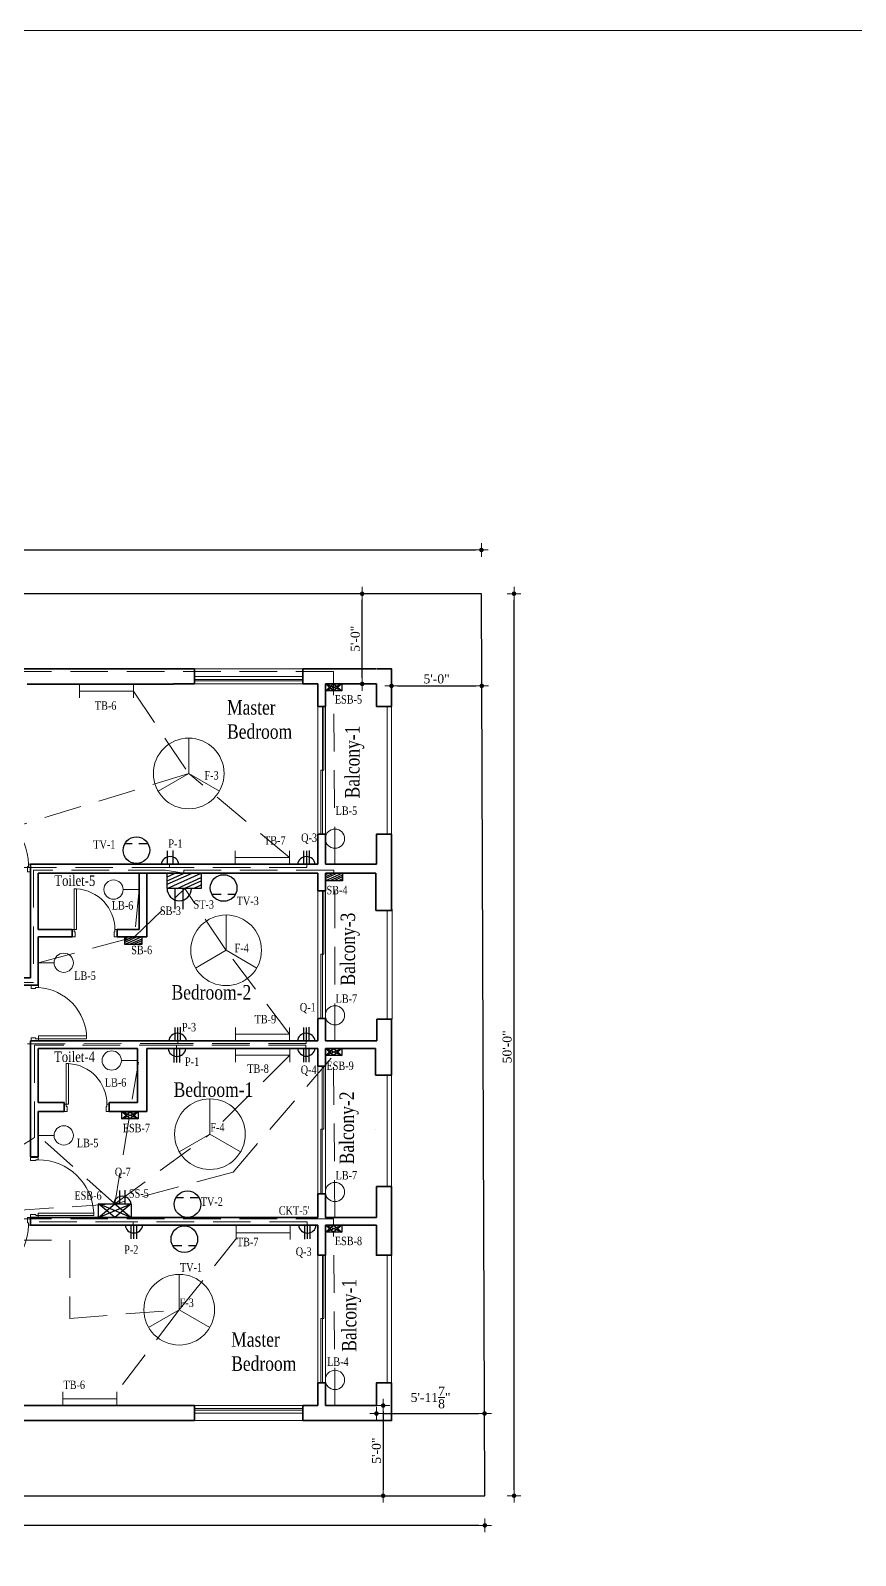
# Model space of a CAD drawing. Header units: inches. Extents: x -13742749 to 88736, y -40897 to 32194776.
# Drawn here: x 1508 to 2057, y 26277123 to 26278137 of the extents above; entities that cross this region are included whole.
import ezdxf

# ---------------------------------------------------------------- set-up
doc = ezdxf.new("R2010")
doc.units = ezdxf.units.IN
doc.header["$LTSCALE"] = 10
doc.header["$MEASUREMENT"] = 0
doc.linetypes.add('ACAD_ISO04W100', pattern=[30, 24, -3, 0, -3])
doc.linetypes.add('HIDDEN', pattern=[0.375, 0.25, -0.125])
doc.layers.get('0').update_dxf_attribs({"color": 123})
for name, color, linetype, lineweight in [('Column', 7, 'Continuous', 35), ('Conduit (Mine)', 230, 'HIDDEN', 13), ('Conduit Generator (mine)', 134, 'HIDDEN', 13), ('DIM', 4, 'Continuous', 0), ('DOOR', 41, 'Continuous', 9), ('Fan (mine)', 210, 'Continuous', 13), ('Light (mine)', 80, 'Continuous', 13), ('Text_My', 7, 'Continuous', 13), ('Text_SUBD', 7, 'Continuous', 13), ('VERANDAH', 32, 'Continuous', 13), ('Wall', 7, 'Continuous', 35), ('WIN', 4, 'Continuous', 13), ('WIN-1', 8, 'Continuous', 13)]:
    doc.layers.add(name, color=color, linetype=linetype, lineweight=lineweight)
doc.layers.add('Site', color=7, linetype='ACAD_ISO04W100', lineweight=30, true_color=0x004961)
doc.layers.add('Switchboard and Socket (mine)', color=41, linetype='Continuous')
doc.layers.get('0').off()
doc.styles.get("Standard").update_dxf_attribs({"font": 'times.ttf', "width": 0.8})
doc.styles.add('STYLE3', font='times.ttf')
doc.dimstyles.new('1_8', dxfattribs={"dimtxt": 6, "dimasz": 4, "dimexe": 0.18, "dimexo": 0.0625, "dimgap": 0.125, "dimtad": 0, "dimdec": 4, "dimrnd": 0.125, "dimzin": 3, "dimdsep": 46, "dimlunit": 4, "dimtxsty": 'STYLE3', "dimblk": 'D', "dimcen": 4, "dimse1": 1, "dimse2": 1, "dimclrt": 7, "dimadec": 0, "dimazin": 0, "dimtfac": 1, "dimtdec": 4, "dimtix": 1, "dimtmove": 0, "dimatfit": 3, "dimldrblk": 'OPEN90', "dimfxl": 1, "dimtvp": 0.75, "dimtolj": 1, "dimtzin": 0, "dimarcsym": 0})

# ---------------------------------------------------------------- blocks, each defined once
blk = doc.blocks.new('D')
at = {"layer": 'DIM'}
for q in [(-1.125, 0), (0, 1.125), (1.125, 0), (0, -1.125)]:
    blk.add_line((0, 0), q, dxfattribs=at)
at = {"layer": 'DIM', "color": 6, "const_width": 0.375}
blk.add_lwpolyline([(-0.1875, 0, 1), (0.1875, 0, 1)], format="xyb", close=True, dxfattribs=at)
blk = doc.blocks.new('*D436')
at = {"layer": 'DIM', "color": 0, "linetype": 'ByBlock', "lineweight": -2}
blk.add_line((947.8, 26277791.7), (1803.8, 26277791.7), dxfattribs=at)
at = {"layer": 'DIM', "color": 0, "linetype": 'ByBlock', "lineweight": -2, "xscale": 4, "yscale": 4, "zscale": 4, "rotation": 180}
blk.add_blockref('D', (943.8, 26277791.7), dxfattribs=at)
at = {"layer": 'DIM', "color": 0, "linetype": 'ByBlock', "lineweight": -2, "xscale": 4, "yscale": 4, "zscale": 4}
blk.add_blockref('D', (1807.8, 26277791.7), dxfattribs=at)
at = {"layer": 'DIM', "color": 7, "linetype": 'ByBlock', "insert": (1375.8, 26277796.3), "char_height": 6, "attachment_point": 5, "style": 'STYLE3'}
blk.add_mtext('\\A1;72\'-0"', dxfattribs=at)
blk = doc.blocks.new('_Open90')
at = {"layer": 'DIM', "color": 0, "lineweight": -2}
for p, q in [((0, 0), (-1, 0)), ((-0.5, 0.5), (0, 0)), ((0, 0), (-0.5, -0.5))]:
    blk.add_line(p, q, dxfattribs=at)
blk = doc.blocks.new('*D437')
at = {"layer": 'DIM', "color": 0, "linetype": 'ByBlock', "lineweight": -2}
blk.add_line((1829.5, 26277166.6), (1829.5, 26277758.6), dxfattribs=at)
at = {"layer": 'DIM', "color": 0, "linetype": 'ByBlock', "lineweight": -2, "xscale": 4, "yscale": 4, "zscale": 4}
for p, rotation in [((1829.5, 26277762.6), 90), ((1829.5, 26277162.6), 270)]:
    blk.add_blockref('D', p, dxfattribs=dict(at, rotation=rotation))
at = {"layer": 'DIM', "color": 7, "linetype": 'ByBlock', "insert": (1824.9, 26277461.2), "char_height": 6, "attachment_point": 5, "rotation": 90, "style": 'STYLE3'}
blk.add_mtext('\\A1;50\'-0"', dxfattribs=at)
blk = doc.blocks.new('*D439')
at = {"layer": 'DIM', "color": 0, "linetype": 'ByBlock', "lineweight": -2}
blk.add_line((1806.1, 26277142.9), (950.1, 26277142.9), dxfattribs=at)
at = {"layer": 'DIM', "color": 0, "linetype": 'ByBlock', "lineweight": -2, "xscale": 4, "yscale": 4, "zscale": 4, "rotation": 180}
blk.add_blockref('D', (946.1, 26277142.9), dxfattribs=at)
at = {"layer": 'DIM', "color": 0, "linetype": 'ByBlock', "lineweight": -2, "xscale": 4, "yscale": 4, "zscale": 4}
blk.add_blockref('D', (1810.1, 26277142.9), dxfattribs=at)
at = {"layer": 'DIM', "color": 7, "linetype": 'ByBlock', "insert": (1378.1, 26277147.5), "char_height": 6, "attachment_point": 5, "style": 'STYLE3'}
blk.add_mtext('\\A1;72\'-0"', dxfattribs=at)
blk = doc.blocks.new('D-30')
for points in [[(5, 30), (0, 30), (0, 28), (3.5, 28), (3.5, 28.5), (5, 28.5)], [(5, 0), (0, 0), (0, 2), (3.5, 2), (3.5, 1.5), (5, 1.5)], [(32, 1.5), (32, 3), (5, 3), (5, 1.5)]]:
    blk.add_lwpolyline(points, close=True)
blk.add_arc((5, 1.5), 27, 3.2261, 89.9826)
blk = doc.blocks.new('D-40')
for points in [[(-5, 0), (0, 0), (0, -2), (-3.5, -2), (-3.5, -1.5), (-5, -1.5)], [(-42, -1.5), (-42, -3), (-5, -3), (-5, -1.5)], [(-5, -40), (0, -40), (0, -38), (-3.5, -38), (-3.5, -38.5), (-5, -38.5)]]:
    blk.add_lwpolyline(points, close=True)
blk.add_arc((-5, -1.5), 37, 182.3234, 270)
blk = doc.blocks.new('*D488')
at = {"layer": 'DIM', "color": 0, "linetype": 'ByBlock', "lineweight": -2}
blk.add_line((1742.5, 26277218.6), (1742.5, 26277166.6), dxfattribs=at)
at = {"layer": 'DIM', "color": 0, "linetype": 'ByBlock', "lineweight": -2, "xscale": 4, "yscale": 4, "zscale": 4}
for p, rotation in [((1742.5, 26277222.6), 90), ((1742.5, 26277162.6), 270)]:
    blk.add_blockref('D', p, dxfattribs=dict(at, rotation=rotation))
at = {"layer": 'DIM', "color": 7, "linetype": 'ByBlock', "insert": (1738, 26277192.6), "char_height": 6, "attachment_point": 5, "rotation": 90, "style": 'STYLE3'}
blk.add_mtext('\\A1;5\'-0"', dxfattribs=at)
blk = doc.blocks.new('*D489')
at = {"layer": 'DIM', "color": 0, "linetype": 'ByBlock', "lineweight": -2}
blk.add_line((1742, 26277217.3), (1805.9, 26277217.3), dxfattribs=at)
at = {"layer": 'DIM', "color": 0, "linetype": 'ByBlock', "lineweight": -2, "xscale": 4, "yscale": 4, "zscale": 4, "rotation": 180}
blk.add_blockref('D', (1738, 26277217.3), dxfattribs=at)
at = {"layer": 'DIM', "color": 0, "linetype": 'ByBlock', "lineweight": -2, "xscale": 4, "yscale": 4, "zscale": 4}
blk.add_blockref('D', (1809.9, 26277217.3), dxfattribs=at)
at = {"layer": 'DIM', "color": 7, "linetype": 'ByBlock', "insert": (1774, 26277228), "char_height": 6, "attachment_point": 5, "style": 'STYLE3'}
blk.add_mtext('\\A1;5\'-11{\\H1.000000x;\\S7/8;}"', dxfattribs=at)
blk = doc.blocks.new('*D490')
at = {"layer": 'DIM', "color": 0, "linetype": 'ByBlock', "lineweight": -2}
blk.add_line((1728.5, 26277706.6), (1728.5, 26277758.6), dxfattribs=at)
at = {"layer": 'DIM', "color": 0, "linetype": 'ByBlock', "lineweight": -2, "xscale": 4, "yscale": 4, "zscale": 4}
for p, rotation in [((1728.5, 26277762.6), 90), ((1728.5, 26277702.6), 270)]:
    blk.add_blockref('D', p, dxfattribs=dict(at, rotation=rotation))
at = {"layer": 'DIM', "color": 7, "linetype": 'ByBlock', "insert": (1723.9, 26277732.6), "char_height": 6, "attachment_point": 5, "rotation": 90, "style": 'STYLE3'}
blk.add_mtext('\\A1;5\'-0"', dxfattribs=at)
blk = doc.blocks.new('*D440')
at = {"layer": 'DIM', "color": 0, "linetype": 'ByBlock', "lineweight": -2}
blk.add_line((1752, 26277701.3), (1804, 26277701.3), dxfattribs=at)
at = {"layer": 'DIM', "color": 0, "linetype": 'ByBlock', "lineweight": -2, "xscale": 4, "yscale": 4, "zscale": 4, "rotation": 180}
blk.add_blockref('D', (1748, 26277701.3), dxfattribs=at)
at = {"layer": 'DIM', "color": 0, "linetype": 'ByBlock', "lineweight": -2, "xscale": 4, "yscale": 4, "zscale": 4}
blk.add_blockref('D', (1808, 26277701.3), dxfattribs=at)
at = {"layer": 'DIM', "color": 7, "linetype": 'ByBlock', "insert": (1778, 26277705.9), "char_height": 6, "attachment_point": 5, "style": 'STYLE3'}
blk.add_mtext('\\A1;5\'-0"', dxfattribs=at)
blk = doc.blocks.new('Ceiling Fan Small')
at = {"layer": 'Fan (mine)', "linetype": 'ByBlock', "ltscale": 10}
for p in [(7040.4, -35394.1), (7020, -35429.4), (7060.8, -35429.4)]:
    blk.add_line(p, (7040.4, -35417.6), dxfattribs=at)
blk.add_circle((7040.4, -35417.6), 23.5, dxfattribs=at)
blk.add_circle((7040.4, -35417.6), 23.5, dxfattribs=at)
blk.add_circle((7040.4, -35417.6), 23.5, dxfattribs=at)
blk = doc.blocks.new('Tube Light')
at = {"layer": 'Light (mine)', "linetype": 'Continuous'}
for p, q in [((-36, 4.5), (-36, -4.5)), ((0, 0), (-36, 0)), ((0, 4.5), (0, -4.5))]:
    blk.add_line(p, q, dxfattribs=at)
blk = doc.blocks.new('Bulb')
at = {"layer": 'Light (mine)', "linetype": 'Continuous'}
blk.add_line((-10, -5.3), (-20.6, -5.3), dxfattribs=at)
blk.add_circle((-3.6, -5.3), 6.4, dxfattribs=at)
blk = doc.blocks.new('Tv Socket')
at = {"layer": 'Switchboard and Socket (mine)', "linetype": 'Continuous', "ltscale": 10}
for p, q in [((-4.4, 7.6), (-4.4, 2.7)), ((-4.4, -1.7), (-4.4, -7.6))]:
    blk.add_line(p, q, dxfattribs=at)
at = {"layer": 'Switchboard and Socket (mine)', "linetype": 'ByBlock'}
blk.add_circle((-8.8, 0), 8.85, dxfattribs=at)
blk = doc.blocks.new('2 Pin')
at = {"layer": 'Switchboard and Socket (mine)', "linetype": 'Continuous', "ltscale": 10}
for p, q in [((-15.8, 0), (7.8, 0)), ((-7.3, 0), (-7.3, 18.1)), ((0, 0), (0, 18.2))]:
    blk.add_line(p, q, dxfattribs=at)
blk.add_arc((-4, -1.6), 11.9, 7.5318, 172.4682, dxfattribs=at)
blk = doc.blocks.new('3- Pic')
at = {"layer": 'Switchboard and Socket (mine)', "linetype": 'ByBlock'}
blk.add_blockref('2 Pin', (7.3, 0), dxfattribs=at)
blk = doc.blocks.new('3- Pin')
at = {"layer": 'Switchboard and Socket (mine)', "linetype": 'Continuous', "ltscale": 10}
blk.add_line((-10.3, -3.5), (-10.3, 14.6), dxfattribs=at)
at = {"layer": 'Switchboard and Socket (mine)', "linetype": 'Continuous'}
blk.add_blockref('3- Pic', (-14.1, -3.5), dxfattribs=at)
blk = doc.blocks.new('switch board')
at = {"layer": 'Switchboard and Socket (mine)', "linetype": 'Continuous'}
for p, q in [((-16.6, -10.1), (6.1, 0)), ((-16.6, -5), (-5.3, 0)), ((-16.6, -7.3), (0, 0)), ((-16.6, -2.4), (-11.3, 0)), ((-10, -10.1), (6.1, -2.8)), ((-5.3, -10.1), (6.1, -5)), ((1, -10.1), (6.1, -7.6))]:
    blk.add_line(p, q, dxfattribs=at)
blk.add_lwpolyline([(-16.6, 0), (6.1, 0), (6.1, -10.1), (-16.6, -10.1)], close=True, dxfattribs=at)
blk = doc.blocks.new('D-S')
at = {"layer": 'DOOR', "linetype": 'Continuous'}
for p, q in [((1.5, 5), (1.5, 37)), ((3.5, 36.9), (3.5, 5)), ((3.5, 5), (1.5, 5))]:
    blk.add_line(p, q, dxfattribs=at)
at = {"layer": 'DOOR'}
for points in [[(2, 3), (2, 0), (0, 0), (0, 5), (1.5, 5), (1.5, 3)], [(35, 3), (35, 0), (37, 0), (37, 5), (35.5, 5), (35.5, 3)]]:
    blk.add_lwpolyline(points, close=True, dxfattribs=at)
blk.add_arc((1.5, 2.9), 34.1, 3.5436, 89.9278, dxfattribs=at)
blk = doc.blocks.new('Emergency')
at = {"layer": 'Switchboard and Socket (mine)', "linetype": 'Continuous', "ltscale": 10}
for p, q in [((-10.9, 0), (0, 9.1)), ((0, 0), (-10.9, 9.1)), ((-10.9, 0), (10.9, 9.1)), ((10.9, 0), (-10.9, 9.1)), ((0, 9.1), (10.9, 0)), ((10.9, 9.1), (0, 0))]:
    blk.add_line(p, q, dxfattribs=at)
blk.add_lwpolyline([(-10.9, 9.1), (10.9, 9.1), (10.9, 0), (-10.9, 0)], close=True, dxfattribs=at)

msp = doc.modelspace()

# ---------------------------------------------------------------- linework, layer by layer
at = {"layer": 'Column', "linetype": 'ByBlock'}
for points in [[(1738.03252, 26277702.62328), (1738.03252, 26277687.62328), (1748.03252, 26277687.62328), (1748.03252, 26277712.62328), (1738.03252, 26277712.62328)], [(1738.03252, 26277582.62328), (1738.03252, 26277602.62328), (1748.03252, 26277602.62328), (1748.03252, 26277577.62328)], [(1738.03252, 26277342.59988), (1738.03252, 26277322.59988), (1748.03252, 26277322.59988), (1748.03252, 26277347.59988)], [(1738.03252, 26277222.59988), (1738.03252, 26277237.59988), (1748.03252, 26277237.59988), (1748.03252, 26277212.59988), (1738.03252, 26277212.59988)]]:
    msp.add_lwpolyline(points, dxfattribs=at)
at = {"layer": 'Conduit (Mine)', "linetype": 'HIDDEN', "ltscale": 10}
for p, q in [((1600.32123, 26277580.38517), (1489.18615, 26277580.38517)), ((1597.81839, 26277578.80454), (1510.00066, 26277578.80454)), ((1510.00066, 26277578.80454), (1510.00066, 26277503.9343)), ((1609.92303, 26277576.62328), (1597.81839, 26277578.80454)), ((1600.32123, 26277580.38517), (1600.32123, 26277582.6233)), ((1691.71443, 26277580.38517), (1600.32123, 26277580.38517)), ((1709.71443, 26277578.82246), (1609.92303, 26277578.82246)), ((1609.92303, 26277578.82246), (1609.92303, 26277578.82246)), ((1609.92303, 26277578.82246), (1609.92303, 26277576.62328)), ((1691.71443, 26277582.62337), (1691.71443, 26277580.38517)), ((1709.71443, 26277576.76062), (1709.71443, 26277578.82246)), ((1710.43074, 26277465.11158), (1710.43074, 26277576.62328)), ((1577.15055, 26277534.31171), (1610.6194, 26277566.53132)), ((1638.04733, 26277525.36141), (1610.6194, 26277566.53132)), ((1580.21204, 26277565.81666), (1577.14951, 26277534.30103)), ((1513.03252, 26277517.0959), (1577.14951, 26277534.30103)), ((1680.25264, 26277469.65309), (1638.04733, 26277525.36141)), ((1510.00066, 26277503.9343), (1413.53675, 26277503.9343)), ((1605.93669, 26277463.41857), (1605.93669, 26277465.11158)), ((1691.28763, 26277465.11154), (1691.28763, 26277463.41857)), ((1605.93669, 26277463.41857), (1401.18639, 26277462.98846)), ((1691.28763, 26277463.41857), (1605.93669, 26277463.41857))]:
    msp.add_line(p, q, dxfattribs=at)
at = {"layer": 'Conduit Generator (mine)', "linetype": 'HIDDEN', "ltscale": 10}
for p, q in [((1709.48055, 26277710.82476), (1503.28395, 26277710.82476)), ((1709.48055, 26277700.28619), (1709.48055, 26277710.82476)), ((1710.43074, 26277582.62328), (1709.48055, 26277700.28619)), ((1576.51695, 26277697.74836), (1613.16159, 26277643.0065)), ((1613.16159, 26277643.0065), (1431.08886, 26277587.16031)), ((1680.10887, 26277587.16466), (1613.16159, 26277643.0065)), ((1605.12668, 26277462.3003), (1510.59224, 26277462.3003)), ((1510.59224, 26277462.3003), (1510.68763, 26277400.83546)), ((1691.11934, 26277462.3003), (1605.12668, 26277462.3003)), ((1605.12668, 26277462.3003), (1605.12668, 26277460.11158)), ((1680.32628, 26277455.60705), (1627.27276, 26277403.06459)), ((1642.69029, 26277377.86392), (1709.48259, 26277455.50647)), ((1691.11934, 26277460.11158), (1691.11934, 26277462.3003)), ((1710.43074, 26277347.59988), (1709.48259, 26277455.50647)), ((1579.79397, 26277451.06135), (1564.0349, 26277356.67405)), ((1423.39524, 26277347.59988), (1508.03252, 26277399.21623)), ((1508.03252, 26277399.21623), (1510.68763, 26277400.83546)), ((1564.0349, 26277356.67405), (1513.03263, 26277402.26557)), ((1564.0349, 26277356.67405), (1627.27276, 26277403.06459)), ((1642.69029, 26277377.86392), (1564.05975, 26277356.68075)), ((1423.39795, 26277347.59863), (1564.05975, 26277356.68075)), ((1576.28489, 26277344.80682), (1429.4366, 26277344.80682)), ((1709.48684, 26277346.77454), (1429.76424, 26277346.77454)), ((1691.84232, 26277344.80682), (1576.28489, 26277344.80682)), ((1576.28489, 26277344.80682), (1576.28489, 26277342.59988)), ((1691.84232, 26277342.45316), (1691.84232, 26277344.80682)), ((1709.48684, 26277342.508), (1709.48684, 26277346.77454)), ((1606.84739, 26277286.30014), (1645.19867, 26277334.2301)), ((1710.43049, 26277222.59988), (1709.48684, 26277337.97104)), ((1459.42489, 26277332.6587), (1534.04244, 26277332.6587)), ((1534.04244, 26277332.6587), (1534.04244, 26277280.60423)), ((1534.04244, 26277280.60423), (1606.84739, 26277286.30014)), ((1606.84739, 26277286.30014), (1565.41382, 26277231.68277))]:
    msp.add_line(p, q, dxfattribs=at)
at = {"layer": 'Site', "linetype": 'ByBlock', "ltscale": 3}
for p, q in [((1807.77738, 26277762.59543), (943.77738, 26277762.59839)), ((1810.08988, 26277162.59988), (1807.77738, 26277762.59543)), ((946.08988, 26277162.59988), (1810.08988, 26277162.59988))]:
    msp.add_line(p, q, dxfattribs=at)
at = {"layer": 'Switchboard and Socket (mine)', "ltscale": 10}
for p, q in [((1615.01299, 26277566.53132), (1598.78153, 26277566.53132)), ((1604.01425, 26277566.53132), (1604.01425, 26277552.66398)), ((1609.15217, 26277566.53132), (1609.15217, 26277552.77632))]:
    msp.add_line(p, q, dxfattribs=at)
msp.add_arc((1606.89726, 26277566.53132), 8.11573, 180, 0, dxfattribs=at)
at = {"layer": 'Text_My', "ltscale": 10}
msp.add_lwpolyline([(-1082.34631, 26278137.22787), (3644.42267, 26278137.22787), (3644.42267, 26276580.07422), (-1082.34631, 26276580.07422)], close=True, dxfattribs=at)
at = {"layer": 'VERANDAH', "linetype": 'ByBlock'}
for p, q in [((1745.03252, 26277602.62328), (1745.03252, 26277687.62328)), ((1748.03252, 26277602.62328), (1748.03252, 26277687.62328)), ((1745.03252, 26277499.36298), (1745.03252, 26277551.87467)), ((1745.03277, 26277499.36283), (1745.03277, 26277551.87452)), ((1748.3445, 26277500.23763), (1748.3445, 26277552.74932)), ((1745.06866, 26277479.68995), (1745.06866, 26277500.23778)), ((1748.3445, 26277479.68995), (1748.3445, 26277500.23778)), ((1748.03252, 26277454.62328), (1748.03252, 26277401.11158)), ((1745.03277, 26277442.25287), (1745.03277, 26277401.11153)), ((1745.03252, 26277401.11158), (1745.03252, 26277368.22528)), ((1748.03252, 26277401.11158), (1748.03252, 26277347.59988)), ((1745.03252, 26277322.59988), (1745.03252, 26277237.59988)), ((1748.03252, 26277322.59988), (1748.03252, 26277237.59988))]:
    msp.add_line(p, q, dxfattribs=at)
at = {"layer": 'Wall', "linetype": 'ByBlock', "ltscale": 10}
for p, q in [((1453.03252, 26277712.62328), (1603.03252, 26277712.62328)), ((1704.03252, 26277712.62328), (1737.65724, 26277712.62328)), ((1505.69729, 26277702.45237), (1603.03252, 26277702.45237)), ((1704.03252, 26277702.62328), (1738.03252, 26277702.62328)), ((1508.03252, 26277577.62328), (1508.03252, 26277576.62328)), ((1508.03252, 26277537.12328), (1508.03252, 26277576.62328)), ((1513.03252, 26277539.30083), (1513.03252, 26277576.62328)), ((1580.21204, 26277576.62328), (1580.21204, 26277539.30103)), ((1585.21204, 26277576.62328), (1585.21204, 26277576.62328)), ((1585.21204, 26277576.62328), (1585.21204, 26277534.30103)), ((1699.03252, 26277576.62328), (1699.0232, 26277564.89752)), ((1704.03252, 26277576.62328), (1704.03252, 26277564.89752)), ((1704.03252, 26277576.62328), (1737.61964, 26277576.62328)), ((1737.61964, 26277576.62328), (1737.61964, 26277551.87467)), ((1748.03252, 26277576.62328), (1748.03252, 26277577.62328)), ((1748.03252, 26277551.87467), (1748.03252, 26277576.62328)), ((1699.0232, 26277564.89752), (1704.0891, 26277564.89752)), ((1737.61964, 26277551.87467), (1748.03252, 26277551.87467)), ((1535.56013, 26277539.30083), (1513.03252, 26277539.30083)), ((1535.56013, 26277534.30083), (1535.56013, 26277539.30083)), ((1580.21204, 26277539.30103), (1565.56013, 26277539.30083)), ((1565.56013, 26277534.30103), (1565.56013, 26277539.30083)), ((1535.56013, 26277534.30103), (1513.03252, 26277534.30103)), ((1565.56013, 26277534.30103), (1585.21204, 26277534.30103)), ((1508.03252, 26277507.1118), (1417.03252, 26277507.1118)), ((1513.03252, 26277504.69747), (1513.03252, 26277510.69747)), ((1513.03252, 26277502.1118), (1417.03252, 26277502.1118)), ((1513.03252, 26277502.1118), (1513.03252, 26277504.69747)), ((1698.96638, 26277479.94393), (1704.03252, 26277479.94393)), ((1698.96638, 26277465.11158), (1698.96638, 26277479.89752)), ((1704.03252, 26277465.11158), (1704.0891, 26277479.89752)), ((1738.32453, 26277479.68995), (1748.03255, 26277479.68995)), ((1738.32453, 26277465.11158), (1738.32453, 26277479.68995)), ((1748.03255, 26277479.68995), (1748.03255, 26277460.11158)), ((1508.03252, 26277460.11158), (1508.03252, 26277465.11158)), ((1508.03252, 26277465.11158), (1513.03252, 26277465.11158)), ((1579.53252, 26277465.11158), (1585.53252, 26277465.11158)), ((1651.03252, 26277465.11158), (1646.03252, 26277465.11158)), ((1651.03252, 26277465.11158), (1698.96638, 26277465.11158)), ((1704.03252, 26277465.11158), (1738.32453, 26277465.11158)), ((1748.03255, 26277455.11158), (1748.03255, 26277465.11158)), ((1579.21204, 26277424.10573), (1579.21204, 26277460.11158)), ((1585.21204, 26277424.10573), (1585.21204, 26277460.11158)), ((1646.03252, 26277460.11158), (1651.03252, 26277460.11158)), ((1698.96638, 26277460.11158), (1698.96687, 26277448.39797)), ((1698.96638, 26277456.23198), (1698.96638, 26277460.11158)), ((1704.03277, 26277448.39797), (1704.03252, 26277460.11158)), ((1704.03252, 26277456.23198), (1704.03252, 26277460.11158)), ((1737.28283, 26277460.11158), (1737.28283, 26277460.11158)), ((1737.28283, 26277460.11158), (1737.28283, 26277442.25287)), ((1748.03252, 26277454.62328), (1748.03255, 26277455.11158)), ((1748.03252, 26277442.25287), (1748.03252, 26277454.62328)), ((1698.96687, 26277448.39797), (1704.03277, 26277448.39797)), ((1737.28283, 26277442.25287), (1748.03252, 26277442.25287)), ((1513.03252, 26277424.10573), (1530.25719, 26277424.10573)), ((1530.25719, 26277424.10573), (1530.25719, 26277418.10573)), ((1560.25719, 26277424.10573), (1579.21204, 26277424.10573)), ((1560.25719, 26277418.10573), (1560.25719, 26277424.10573)), ((1585.21204, 26277424.10573), (1585.21204, 26277418.10573)), ((1513.03252, 26277418.10573), (1530.25719, 26277418.10573)), ((1560.25719, 26277418.10573), (1579.21204, 26277418.10573)), ((1579.21204, 26277418.10573), (1585.21204, 26277418.10573)), ((1737.28283, 26277406.11158), (1737.28283, 26277406.11158)), ((1698.96638, 26277347.59988), (1698.96638, 26277363.39792)), ((1698.96638, 26277363.39792), (1704.03277, 26277363.39792)), ((1704.03277, 26277363.39792), (1704.03277, 26277347.59988)), ((1738.03252, 26277347.59988), (1738.03252, 26277368.22528)), ((1738.03252, 26277368.22528), (1748.03252, 26277368.22528)), ((1748.03252, 26277368.22528), (1748.03252, 26277347.59988)), ((1748.03252, 26277368.22528), (1748.03252, 26277353.53757)), ((1704.03252, 26277237.59988), (1704.03252, 26277222.59988)), ((1503.17173, 26277222.59988), (1573.03252, 26277222.59988)), ((1573.78687, 26277222.59988), (1573.03252, 26277222.59988)), ((1602.03252, 26277222.59988), (1573.78687, 26277222.59988)), ((1704.03252, 26277222.59988), (1738.03252, 26277222.59988)), ((1329.03252, 26277212.59988), (1573.03252, 26277212.59988)), ((1602.03252, 26277212.59988), (1573.03252, 26277212.59988)), ((1704.03252, 26277212.59988), (1738.04074, 26277212.59988))]:
    msp.add_line(p, q, dxfattribs=at)
at = {"layer": 'Wall', "linetype": 'ByBlock'}
for p, q in [((1603.03252, 26277712.62328), (1617.03252, 26277712.62328)), ((1617.03252, 26277702.62328), (1617.03252, 26277712.62328)), ((1704.03252, 26277712.62328), (1689.03252, 26277712.62328)), ((1689.03252, 26277702.62328), (1689.03252, 26277712.62328)), ((1603.03252, 26277702.62328), (1617.03252, 26277702.62328)), ((1699.03252, 26277702.62328), (1689.03252, 26277702.62328)), ((1699.03252, 26277702.62328), (1699.03252, 26277687.62328)), ((1704.03252, 26277702.62328), (1704.03252, 26277687.62328)), ((1704.03252, 26277687.62328), (1699.03252, 26277687.62328)), ((1699.03252, 26277602.62328), (1699.03252, 26277582.62328)), ((1699.03252, 26277602.62328), (1704.03252, 26277602.62328)), ((1699.03252, 26277602.62328), (1699.03252, 26277597.62328)), ((1699.03252, 26277602.62328), (1699.03252, 26277582.62328)), ((1704.03252, 26277602.62328), (1704.03252, 26277582.62328)), ((1508.03252, 26277582.62328), (1508.03252, 26277577.62328)), ((1699.03252, 26277582.62328), (1508.03252, 26277582.62328)), ((1699.03252, 26277576.62328), (1513.03252, 26277576.62328)), ((1704.03252, 26277582.62328), (1738.03252, 26277582.62328)), ((1716.03252, 26277582.62328), (1716.03252, 26277582.62328)), ((1508.03252, 26277537.12328), (1508.03252, 26277507.1118)), ((1513.03252, 26277534.30103), (1513.03252, 26277510.69747)), ((1513.03252, 26277465.11158), (1579.53252, 26277465.11158)), ((1585.53252, 26277465.11158), (1646.03252, 26277465.11158)), ((1508.03252, 26277388.09988), (1508.03252, 26277460.11158)), ((1579.21204, 26277460.11158), (1513.03252, 26277460.11158)), ((1513.03252, 26277424.10573), (1513.03252, 26277460.11158)), ((1646.03252, 26277460.11158), (1585.21204, 26277460.11158)), ((1651.03252, 26277460.11158), (1698.96638, 26277460.11158)), ((1651.03252, 26277460.11158), (1698.96638, 26277460.11158)), ((1704.03252, 26277460.11158), (1737.28283, 26277460.11158)), ((1704.03252, 26277460.11158), (1737.28283, 26277460.11158)), ((1513.03252, 26277388.09988), (1513.03252, 26277418.10573)), ((1508.03252, 26277388.09988), (1513.03252, 26277388.09988)), ((1508.03252, 26277342.59988), (1508.03252, 26277347.59988)), ((1698.96638, 26277347.59988), (1508.03252, 26277347.59988)), ((1738.03252, 26277347.59988), (1704.03252, 26277347.59988)), ((1716.03252, 26277343.59988), (1716.03252, 26277343.59988)), ((1699.03252, 26277342.59988), (1508.03252, 26277342.59988)), ((1699.03252, 26277322.59988), (1699.03252, 26277342.59988)), ((1699.03252, 26277322.59988), (1699.03252, 26277342.59988)), ((1704.03252, 26277322.59989), (1704.03252, 26277342.59988)), ((1738.03252, 26277342.59988), (1704.03252, 26277342.59988)), ((1716.03252, 26277342.59988), (1716.03252, 26277342.59988)), ((1699.03252, 26277327.57681), (1699.03252, 26277322.59989)), ((1699.03252, 26277322.59989), (1704.03252, 26277322.59989)), ((1704.03252, 26277322.59988), (1699.03252, 26277322.59988)), ((1699.03252, 26277222.59988), (1699.03252, 26277237.59988)), ((1704.03252, 26277237.59988), (1699.03252, 26277237.59988)), ((1602.03252, 26277222.59988), (1617.03252, 26277222.59988)), ((1617.03252, 26277222.59988), (1617.03252, 26277212.59988)), ((1699.03252, 26277222.59988), (1689.03252, 26277222.59988)), ((1689.03252, 26277222.59988), (1689.03252, 26277212.59988)), ((1602.03252, 26277212.59988), (1617.03252, 26277212.59988)), ((1704.03252, 26277212.59988), (1689.03252, 26277212.59988))]:
    msp.add_line(p, q, dxfattribs=at)
at = {"layer": 'WIN', "linetype": 'ByBlock'}
for p, q in [((1617.03252, 26277705.62328), (1689.03252, 26277705.62328)), ((1617.03252, 26277704.62328), (1689.03252, 26277704.62328)), ((1702.03252, 26277651.62328), (1702.03252, 26277687.62328)), ((1703.03252, 26277687.62328), (1703.03252, 26277645.12328)), ((1702.03252, 26277651.62328), (1702.03252, 26277602.62328)), ((1703.03252, 26277645.12328), (1701.03252, 26277645.12328)), ((1701.03252, 26277602.62328), (1701.03252, 26277645.12328)), ((1701.03252, 26277645.12328), (1703.03252, 26277645.12328)), ((1702.02296, 26277522.94393), (1702.02296, 26277564.94393)), ((1703.02296, 26277564.94393), (1703.02296, 26277522.94393)), ((1701.02296, 26277479.94393), (1701.02296, 26277522.94393)), ((1701.02296, 26277522.94393), (1702.02296, 26277522.94393)), ((1703.02296, 26277522.94393), (1702.02296, 26277522.94393)), ((1702.02296, 26277522.94393), (1702.02296, 26277479.94393)), ((1701.96662, 26277406.44438), (1701.96662, 26277448.44438)), ((1702.96662, 26277448.44438), (1702.96662, 26277406.44438)), ((1700.96662, 26277363.44438), (1700.96662, 26277406.44438)), ((1700.96662, 26277406.44438), (1701.96662, 26277406.44438)), ((1702.96662, 26277406.44438), (1701.96662, 26277406.44438)), ((1701.96662, 26277406.44438), (1701.96662, 26277363.44438)), ((1702.03252, 26277280.59988), (1702.03252, 26277322.59988)), ((1703.03252, 26277322.59988), (1703.03252, 26277280.59988)), ((1701.03252, 26277237.59988), (1701.03252, 26277280.59988)), ((1701.03252, 26277280.59988), (1702.03252, 26277280.59988)), ((1703.03252, 26277280.59988), (1702.03252, 26277280.59988)), ((1702.03252, 26277280.59988), (1702.03252, 26277237.59988)), ((1617.03252, 26277220.59988), (1689.03252, 26277220.59988)), ((1617.03252, 26277219.59988), (1689.03252, 26277219.59988))]:
    msp.add_line(p, q, dxfattribs=at)
at = {"layer": 'WIN-1', "linetype": 'ByBlock'}
for p, q in [((1689.03252, 26277712.62328), (1617.03252, 26277712.62328)), ((1617.03252, 26277707.62328), (1689.03252, 26277707.62328)), ((1617.03252, 26277702.62328), (1689.03252, 26277702.62328)), ((1699.03252, 26277602.62328), (1699.03252, 26277687.62328)), ((1704.03252, 26277602.62328), (1704.03252, 26277687.62328)), ((1699.0232, 26277479.89752), (1699.0232, 26277564.89752)), ((1704.0891, 26277479.89752), (1704.0891, 26277564.89752)), ((1698.96687, 26277363.39797), (1698.96687, 26277448.39797)), ((1704.03277, 26277363.39797), (1704.03277, 26277448.39797)), ((1699.03252, 26277237.59988), (1699.03252, 26277322.59988)), ((1704.03252, 26277237.59988), (1704.03252, 26277322.59988)), ((1617.03252, 26277222.59988), (1689.03252, 26277222.59988)), ((1617.03252, 26277217.59988), (1689.03252, 26277217.59988)), ((1689.03252, 26277212.59988), (1617.03252, 26277212.59988))]:
    msp.add_line(p, q, dxfattribs=at)

# ---------------------------------------------------------------- block references
at = {"layer": 'DOOR', "linetype": 'ByBlock', "xscale": -1}
for name, p, rotation in [('D-40', (1468.03252, 26277577.62328), 90), ('D-30', (1535.56011, 26277534.30064), 270), ('D-S', (1508.30252, 26277465.11157), 270), ('D-30', (1530.25719, 26277418.10573), 270)]:
    msp.add_blockref(name, p, dxfattribs=dict(at, rotation=rotation))
at = {"layer": 'DOOR', "linetype": 'ByBlock'}
for p, rotation in [((1508.03252, 26277347.59988), 180), ((1468.03252, 26277347.59988), 90)]:
    msp.add_blockref('D-40', p, dxfattribs=dict(at, rotation=rotation))
at = {"layer": 'Fan (mine)', "linetype": 'ByBlock'}
for name, p in [('Tube Light', (1576.51695, 26277697.74836)), ('Ceiling Fan Small', (-5427.23462, 26313060.64889)), ('Tube Light', (1680.10887, 26277587.16466)), ('Ceiling Fan Small', (-5402.34887, 26312943.00379)), ('Tube Light', (1680.25264, 26277469.65309)), ('Tube Light', (1680.32628, 26277455.60705)), ('Ceiling Fan Small', (-5413.12344, 26312820.70697)), ('Tube Light', (1680.71786, 26277337.52553)), ('Ceiling Fan Small', (-5433.54882, 26312703.94252)), ('Tube Light', (1565.41382, 26277227.14139))]:
    msp.add_blockref(name, p, dxfattribs=at)
at = {"layer": 'Switchboard and Socket (mine)', "linetype": 'ByBlock', "xscale": 0.5, "yscale": 0.5, "zscale": 0.5}
for name, p in [('Emergency', (1709.48055, 26277698.01771)), ('2 Pin', (1602.79963, 26277582.6233)), ('3- Pin', (1696.8498, 26277584.35864)), ('3- Pin', (1611.12521, 26277466.84683)), ('3- Pin', (1696.68217, 26277466.84681)), ('Emergency', (1709.48259, 26277455.50647)), ('Emergency', (1574.15507, 26277413.40587)), ('2 Pin', (1570.99514, 26277356.6735)), ('Emergency', (1709.48684, 26277337.97104))]:
    msp.add_blockref(name, p, dxfattribs=at)
at = {"layer": 'Switchboard and Socket (mine)', "linetype": 'ByBlock'}
for name, p, rotation in [('Tv Socket', (1578.36868, 26277600.77379), 90), ('Bulb', (1705.11826, 26277603.26115), 90), ('Bulb', (1559.57404, 26277560.50419), 180), ('Tv Socket', (1636.39148, 26277558.05772), 270), ('Bulb', (1705.11826, 26277485.74945), 90), ('Bulb', (1558.36514, 26277446.81924), 180), ('Tv Socket', (1612.34869, 26277365.29832), 90), ('Bulb', (1705.11826, 26277368.23775), 90), ('Tv Socket', (1610.24448, 26277324.44939), 270), ('Bulb', (1705.11802, 26277243.23775), 90)]:
    msp.add_blockref(name, p, dxfattribs=dict(at, rotation=rotation))
for name, p in [('switch board', (1615.41585, 26277576.62328)), ('Bulb', (1533.67014, 26277522.40838)), ('Bulb', (1533.67063, 26277407.57804)), ('Emergency', (1564.0349, 26277347.60013))]:
    msp.add_blockref(name, p, dxfattribs=at)
at = {"layer": 'Switchboard and Socket (mine)', "linetype": 'ByBlock', "xscale": 0.5, "yscale": 0.5, "zscale": 0.5, "rotation": 180}
for name, p in [('switch board', (1707.07931, 26277571.71464)), ('switch board', (1573.67642, 26277529.26573)), ('3- Pin', (1599.93894, 26277458.18703)), ('3- Pin', (1685.98397, 26277458.37945)), ('3- Pin', (1571.30907, 26277340.7741)), ('3- Pin', (1686.70694, 26277340.71789))]:
    msp.add_blockref(name, p, dxfattribs=at)

# ---------------------------------------------------------------- texts
at = {"layer": 'Switchboard and Socket (mine)', "linetype": 'ByBlock', "ltscale": 10, "char_height": 5.614888, "attachment_point": 1}
for s, insert, width in [('TB-6', (1550.75263, 26277691.00021), 11.307141), ('ESB-5', (1710.33781, 26277695.13889), 11.307141), ('F-3', (1623.63048, 26277644.61142), 11.307141), ('LB-5', (1710.84349, 26277621.087), 10.7044674), ('TV-1', (1549.69543, 26277598.64548), 11.307141), ('P-1', (1599.62376, 26277599.19627), 11.307141), ('TB-7', (1663.28019, 26277601.28409), 11.307141), ('Q-3', (1687.94676, 26277603.12563), 11.307141), ('SB-4', (1704.77628, 26277568.29131), 11.307141), ('LB-6', (1562.00099, 26277558.10756), 10.7044674), ('ST-3', (1616.38201, 26277558.73566), 21.6653208), ('TV-3', (1645.06324, 26277561.12055), 11.307141), ('SB-3', (1594.05346, 26277554.55375), 11.307141), ('SB-6', (1574.92354, 26277528.41863), 11.307141), ('F-4', (1643.6866, 26277529.7547), 11.307141), ('LB-5', (1537.06366, 26277511.34552), 10.7044674), ('LB-7', (1710.84326, 26277496.10035), 10.7044674), ('Q-1', (1687.04676, 26277490.38878), 11.307141), ('P-3', (1608.67098, 26277477.14261), 11.307141), ('TB-9', (1656.98511, 26277482.4237), 11.307141), ('P-1', (1610.70041, 26277454.1272), 11.307141), ('TB-8', (1652.11474, 26277449.50781), 11.307141), ('Q-4', (1687.65432, 26277448.78073), 11.307141), ('ESB-9', (1704.78646, 26277451.4248), 11.307141), ('LB-6', (1557.36756, 26277440.31867), 10.7044674), ('ESB-7', (1569.3076, 26277409.99659), 11.307141), ('F-4', (1627.56426, 26277410.5455), 11.307141), ('LB-5', (1538.7938, 26277400.0626), 10.7044674), ('Q-7', (1564.0349, 26277380.81481), 8.0063121), ('LB-7', (1710.84373, 26277378.58874), 10.7044674), ('ESB-6', (1537.16039, 26277365.13088), 23.2412085), ('SS-5', (1573.4036, 26277366.52671), 11.307141), ('TV-2', (1621.19024, 26277361.05101), 11.307141), ('TB-7', (1645.19867, 26277334.2301), 11.307141), ('ESB-8', (1710.33783, 26277334.90129), 11.307141), ('P-2', (1570.26366, 26277329.13917), 11.307141), ('Q-3', (1684.32479, 26277327.84563), 11.307141), ('TV-1', (1607.33528, 26277317.32538), 11.307141), ('F-3', (1607.13851, 26277293.78102), 11.307141), ('LB-4', (1705.19079, 26277254.57635), 10.7044674), ('TB-6', (1529.89462, 26277239.2012), 11.307141)]:
    msp.add_mtext(s, dxfattribs=dict(at, insert=insert, width=width))
at = {"layer": 'Text_My', "linetype": 'ByBlock', "ltscale": 10, "attachment_point": 1}
for s, insert, char_height, width in [('Master \\PBedroom', (1638.66175, 26277691.79562), 9.625, 46.5871903), ('Toilet-5', (1523.80204, 26277575.28636), 7, 37.91675), ('Bedroom-2', (1601.74036, 26277502.28016), 9.625, 2.1183511), ('Toilet-4', (1523.59047, 26277458.11525), 7, 37.91675), ('Bedroom-1', (1603.15137, 26277437.5537), 9.625, 2.1183511), ('Master Bedroom', (1641.4265, 26277271.36859), 9.625, 2.1183511)]:
    msp.add_mtext(s, dxfattribs=dict(at, insert=insert, char_height=char_height, width=width))
at = {"layer": 'Text_My', "linetype": 'ByBlock', "ltscale": 10, "char_height": 9.625, "width": 2.1183511, "attachment_point": 1, "rotation": 90}
for s, insert in [('Balcony-1', (1717.12534, 26277626.43427)), ('Balcony-3', (1714.17606, 26277501.97158)), ('Balcony-2', (1713.44749, 26277383.0514)), ('Balcony-1', (1715.02394, 26277258.38873))]:
    msp.add_mtext(s, dxfattribs=dict(at, insert=insert))
at = {"layer": 'Text_SUBD', "linetype": 'ByBlock', "ltscale": 10, "insert": (1673.03937, 26277355.16385), "char_height": 5.614888, "width": 4.1666683, "attachment_point": 1}
msp.add_mtext("CKT-5'", dxfattribs=at)

# ---------------------------------------------------------------- dimensions: what is measured, and where the dimension line sits
at = {"layer": 'DIM', "linetype": 'ByBlock'}
for base, p1, p2, picture, middle in [((1807.77738, 26277791.7445), (943.77852, 26277761.19292), (1807.77738, 26277762.59543), '*D436', (1375.77795, 26277796.33535)), ((1808.03554, 26277701.33774), (1748.03252, 26277696.44503), (1808.03554, 26277695.61403), '*D440', (1778.03403, 26277705.9156)), ((1809.89264, 26277217.32136), (1738.03252, 26277222.59988), (1809.89264, 26277213.7758), '*D489', (1773.96258, 26277227.95763))]:
    dim = msp.add_linear_dim(base=base, p1=p1, p2=p2, dimstyle='1_8', dxfattribs=at)
    dim.commit()
    dim.dimension.update_dxf_attribs({"geometry": picture, "text_midpoint": middle})
for base, p1, p2, picture, middle in [((1728.489921, 26277762.595632), (1738.032522, 26277702.623277), (1747.949836, 26277762.595632), '*D490', (1723.912055, 26277732.609455)), ((1742.54074, 26277162.59988), (1738.03252, 26277222.59988), (1744.74864, 26277162.59988), '*D488', (1737.96287, 26277192.59988))]:
    dim = msp.add_linear_dim(base=base, p1=p1, p2=p2, angle=90, dimstyle='1_8', dxfattribs=at)
    dim.commit()
    dim.dimension.update_dxf_attribs({"geometry": picture, "text_midpoint": middle})
dim = msp.add_linear_dim(base=(1829.509721, 26277762.595427), p1=(1810.089883, 26277162.599883), p2=(1807.777383, 26277762.595427), angle=90, dimstyle='1_8', dxfattribs=at)
dim.commit()
dim.dimension.update_dxf_attribs({"geometry": '*D437', "text_midpoint": (1829.509721, 26277461.226197), "dimtype": 160})
dim = msp.add_linear_dim(base=(946.08988, 26277142.93071), p1=(1810.08988, 26277162.59988), p2=(946.08988, 26277162.59988), dimstyle='1_8', dxfattribs=at)
dim.commit()
dim.dimension.update_dxf_attribs({"geometry": '*D439', "text_midpoint": (1378.08988, 26277142.93071), "dimtype": 160})

doc.saveas('drawing.dxf')
